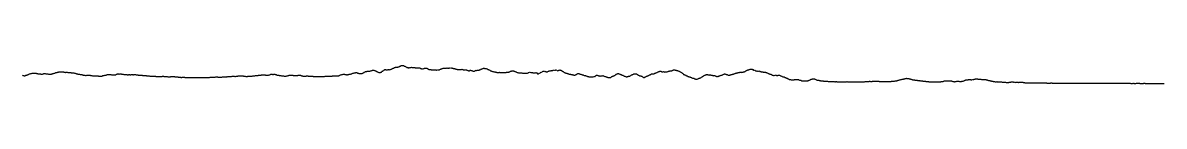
# Model space of a CAD drawing. Header units: metres. Extents: x 0 to 103640, y 189 to 1010.
# Drawn here: x 51820 to 103640, y 189 to 1010 of the extents above; entities that cross this region are included whole.
import ezdxf

# ---------------------------------------------------------------- set-up
doc = ezdxf.new("R2010")
doc.units = ezdxf.units.M
doc.layers.add('GROUND_PROFILE', color=8, linetype='Continuous')

msp = doc.modelspace()

# ---------------------------------------------------------------- linework, layer by layer
at = {"layer": 'GROUND_PROFILE'}
msp.add_lwpolyline([(51800, 567), (51820, 557), (51840, 549), (51860, 549), (51880, 544), (51900, 545), (51920, 545), (51940, 553), (51960, 565), (51980, 565), (52000, 572), (52020, 586), (52040, 586), (52060, 605), (52080, 605), (52100, 616), (52120, 624), (52140, 624), (52160, 634), (52180, 642), (52200, 642), (52220, 649), (52240, 657), (52260, 657), (52280, 662), (52300, 666), (52320, 666), (52340, 667), (52360, 664), (52380, 664), (52400, 656), (52420, 656), (52440, 647), (52460, 641), (52480, 641), (52500, 634), (52520, 631), (52540, 631), (52560, 629), (52580, 631), (52600, 631), (52620, 626), (52640, 622), (52660, 622), (52680, 620), (52700, 620), (52720, 622), (52740, 633), (52760, 634), (52780, 643), (52800, 644), (52820, 644), (52840, 640), (52860, 637), (52880, 637), (52900, 634), (52920, 628), (52940, 628), (52960, 625), (52980, 617), (53000, 612), (53020, 608), (53040, 608), (53060, 609), (53080, 612), (53100, 612), (53120, 619), (53140, 628), (53160, 628), (53180, 638), (53200, 646), (53220, 646), (53240, 655), (53260, 667), (53280, 667), (53300, 682), (53320, 692), (53340, 692), (53360, 697), (53380, 697), (53400, 700), (53420, 706), (53440, 706), (53460, 713), (53480, 721), (53500, 721), (53520, 717), (53540, 723), (53560, 723), (53580, 726), (53600, 724), (53620, 724), (53640, 718), (53660, 718), (53680, 710), (53700, 704), (53720, 704), (53740, 701), (53760, 696), (53780, 696), (53800, 699), (53820, 698), (53840, 698), (53860, 694), (53880, 689), (53900, 689), (53920, 685), (53940, 687), (53960, 687), (53980, 685), (54000, 685), (54020, 681), (54040, 681), (54060, 681), (54080, 682), (54100, 681), (54120, 681), (54140, 673), (54160, 667), (54180, 667), (54200, 659), (54220, 650), (54240, 650), (54260, 637), (54280, 629), (54300, 629), (54320, 621), (54340, 621), (54360, 614), (54380, 611), (54400, 611), (54420, 605), (54440, 600), (54460, 600), (54480, 597), (54500, 593), (54520, 588), (54540, 582), (54560, 576), (54580, 576), (54600, 569), (54620, 569), (54640, 565), (54660, 561), (54680, 561), (54700, 561), (54720, 563), (54740, 563), (54760, 567), (54780, 565), (54800, 565), (54820, 563), (54840, 565), (54860, 565), (54880, 566), (54900, 561), (54920, 561), (54940, 550), (54960, 550), (54980, 542), (55000, 537), (55020, 537), (55040, 541), (55060, 538), (55080, 538), (55100, 534), (55120, 533), (55140, 533), (55160, 534), (55180, 533), (55200, 533), (55220, 532), (55240, 532), (55260, 530), (55280, 528), (55300, 528), (55320, 528), (55340, 528), (55360, 528), (55380, 527), (55400, 530), (55420, 530), (55440, 538), (55460, 547), (55480, 547), (55500, 552), (55520, 558), (55540, 562), (55560, 568), (55580, 568), (55600, 576), (55620, 583), (55640, 583), (55660, 594), (55680, 604), (55700, 604), (55720, 606), (55740, 603), (55760, 603), (55780, 592), (55800, 599), (55820, 599), (55840, 591), (55860, 585), (55880, 585), (55900, 584), (55920, 584), (55940, 583), (55960, 584), (55980, 584), (56000, 584), (56020, 587), (56040, 587), (56060, 595), (56080, 611), (56100, 611), (56120, 623), (56140, 623), (56160, 623), (56180, 621), (56200, 621), (56220, 623), (56240, 625), (56260, 625), (56280, 627), (56300, 619), (56320, 619), (56340, 613), (56360, 610), (56380, 610), (56400, 606), (56420, 601), (56440, 601), (56460, 600), (56480, 598), (56500, 598), (56520, 595), (56540, 595), (56560, 586), (56580, 586), (56600, 586), (56620, 590), (56640, 594), (56660, 594), (56680, 591), (56700, 590), (56720, 590), (56740, 593), (56760, 598), (56780, 598), (56800, 602), (56820, 588), (56840, 588), (56860, 593), (56880, 593), (56900, 599), (56920, 597), (56940, 597), (56960, 588), (56980, 582), (57000, 582), (57020, 580), (57040, 578), (57060, 573), (57080, 570), (57100, 567), (57120, 567), (57140, 565), (57160, 565), (57180, 564), (57200, 565), (57220, 565), (57240, 562), (57260, 561), (57280, 561), (57300, 560), (57320, 550), (57340, 550), (57360, 551), (57380, 552), (57400, 552), (57420, 548), (57440, 541), (57460, 541), (57480, 538), (57500, 538), (57520, 539), (57540, 537), (57560, 537), (57580, 529), (57600, 527), (57620, 527), (57640, 527), (57660, 528), (57680, 528), (57700, 526), (57720, 526), (57740, 526), (57760, 524), (57780, 522), (57800, 522), (57820, 517), (57840, 517), (57860, 515), (57880, 516), (57900, 516), (57920, 515), (57940, 516), (57960, 516), (57980, 514), (58000, 513), (58020, 513), (58040, 510), (58060, 508), (58080, 506), (58100, 506), (58120, 506), (58140, 513), (58160, 519), (58180, 519), (58200, 517), (58220, 509), (58240, 509), (58260, 504), (58280, 508), (58300, 508), (58320, 513), (58340, 511), (58360, 511), (58380, 504), (58400, 501), (58420, 501), (58440, 500), (58460, 500), (58480, 498), (58500, 498), (58520, 498), (58540, 502), (58560, 506), (58580, 507), (58600, 506), (58620, 506), (58640, 506), (58660, 503), (58680, 502), (58700, 502), (58720, 501), (58740, 501), (58760, 500), (58780, 498), (58800, 498), (58820, 491), (58840, 488), (58860, 488), (58880, 485), (58900, 479), (58920, 479), (58940, 476), (58960, 473), (58980, 473), (59000, 471), (59020, 469), (59040, 469), (59060, 472), (59080, 472), (59100, 472), (59120, 472), (59140, 472), (59160, 475), (59180, 471), (59200, 471), (59220, 468), (59240, 468), (59260, 468), (59280, 465), (59300, 464), (59320, 464), (59340, 464), (59360, 463), (59380, 463), (59400, 464), (59420, 464), (59440, 464), (59460, 464), (59480, 464), (59500, 464), (59520, 465), (59540, 465), (59560, 466), (59580, 465), (59600, 466), (59620, 465), (59640, 464), (59660, 464), (59680, 465), (59700, 465), (59720, 464), (59740, 463), (59760, 463), (59780, 461), (59800, 462), (59820, 462), (59840, 463), (59860, 464), (59880, 464), (59900, 464), (59920, 463), (59940, 463), (59960, 462), (59980, 460), (60000, 460), (60020, 460), (60040, 460), (60060, 462), (60080, 465), (60100, 465), (60120, 466), (60140, 465), (60160, 465), (60180, 465), (60200, 467), (60220, 467), (60240, 468), (60260, 469), (60280, 469), (60300, 470), (60320, 472), (60340, 472), (60360, 479), (60380, 479), (60400, 483), (60420, 485), (60440, 485), (60460, 485), (60480, 484), (60500, 484), (60520, 484), (60540, 486), (60560, 486), (60580, 488), (60600, 489), (60620, 493), (60640, 491), (60660, 491), (60680, 486), (60700, 484), (60720, 484), (60740, 485), (60760, 486), (60780, 486), (60800, 485), (60820, 484), (60840, 484), (60860, 486), (60880, 488), (60900, 488), (60920, 489), (60940, 492), (60960, 492), (60980, 496), (61000, 496), (61020, 498), (61040, 499), (61060, 499), (61080, 499), (61100, 503), (61120, 500), (61140, 505), (61160, 508), (61180, 508), (61200, 508), (61220, 508), (61240, 508), (61260, 511), (61280, 513), (61300, 513), (61320, 520), (61340, 520), (61360, 527), (61380, 524), (61400, 524), (61420, 522), (61440, 516), (61460, 516), (61480, 516), (61500, 518), (61520, 518), (61540, 524), (61560, 527), (61580, 527), (61600, 536), (61620, 536), (61640, 542), (61660, 546), (61680, 546), (61700, 546), (61720, 543), (61740, 543), (61760, 542), (61780, 541), (61800, 541), (61820, 538), (61840, 531), (61860, 531), (61880, 525), (61900, 520), (61920, 520), (61940, 515), (61960, 515), (61980, 514), (62000, 515), (62020, 515), (62040, 519), (62060, 524), (62080, 524), (62100, 524), (62120, 525), (62140, 519), (62160, 525), (62180, 526), (62200, 526), (62220, 529), (62240, 529), (62260, 532), (62280, 532), (62300, 532), (62320, 535), (62340, 543), (62360, 543), (62380, 547), (62400, 548), (62420, 548), (62440, 550), (62460, 554), (62480, 554), (62500, 558), (62520, 564), (62540, 564), (62560, 569), (62580, 569), (62600, 573), (62620, 576), (62640, 576), (62660, 579), (62680, 581), (62700, 581), (62720, 586), (62740, 590), (62760, 590), (62780, 589), (62800, 582), (62820, 582), (62840, 576), (62860, 575), (62880, 575), (62900, 569), (62920, 569), (62940, 568), (62960, 571), (62980, 571), (63000, 580), (63020, 590), (63040, 590), (63060, 600), (63080, 610), (63100, 610), (63120, 613), (63140, 610), (63160, 601), (63180, 603), (63200, 603), (63220, 613), (63240, 611), (63260, 611), (63280, 604), (63300, 592), (63320, 592), (63340, 581), (63360, 573), (63380, 573), (63400, 566), (63420, 563), (63440, 563), (63460, 554), (63480, 550), (63500, 550), (63520, 547), (63540, 547), (63560, 546), (63580, 543), (63600, 543), (63620, 539), (63640, 536), (63660, 536), (63680, 531), (63700, 527), (63720, 527), (63740, 527), (63760, 531), (63780, 531), (63800, 537), (63820, 545), (63840, 545), (63860, 553), (63880, 553), (63900, 558), (63920, 563), (63940, 563), (63960, 572), (63980, 576), (64000, 576), (64020, 574), (64040, 570), (64060, 570), (64080, 562), (64100, 556), (64120, 556), (64140, 558), (64160, 558), (64180, 556), (64200, 557), (64220, 557), (64240, 555), (64260, 557), (64280, 557), (64300, 560), (64320, 564), (64340, 564), (64360, 574), (64380, 571), (64400, 571), (64420, 563), (64440, 553), (64460, 553), (64480, 545), (64500, 545), (64520, 538), (64540, 531), (64560, 531), (64580, 529), (64600, 526), (64620, 526), (64640, 525), (64660, 528), (64680, 528), (64700, 536), (64720, 538), (64740, 538), (64760, 532), (64780, 527), (64800, 527), (64820, 525), (64840, 525), (64860, 525), (64880, 524), (64900, 524), (64920, 521), (64940, 518), (64960, 518), (64980, 517), (65000, 516), (65020, 516), (65040, 516), (65060, 515), (65080, 515), (65100, 514), (65120, 514), (65140, 512), (65160, 510), (65180, 510), (65200, 508), (65220, 507), (65240, 507), (65260, 508), (65280, 508), (65300, 508), (65320, 510), (65340, 510), (65360, 510), (65380, 511), (65400, 513), (65420, 513), (65440, 514), (65460, 514), (65480, 515), (65500, 516), (65520, 516), (65540, 518), (65560, 521), (65580, 521), (65600, 522), (65620, 522), (65640, 522), (65660, 521), (65680, 524), (65700, 526), (65720, 528), (65740, 528), (65760, 529), (65780, 530), (65800, 530), (65820, 530), (65840, 531), (65860, 531), (65880, 533), (65900, 534), (65920, 534), (65940, 535), (65960, 536), (65980, 536), (66000, 539), (66020, 540), (66040, 540), (66060, 540), (66080, 540), (66100, 540), (66120, 539), (66140, 539), (66160, 546), (66180, 558), (66200, 558), (66220, 569), (66240, 580), (66260, 580), (66280, 589), (66300, 598), (66320, 598), (66340, 605), (66360, 610), (66380, 610), (66400, 611), (66420, 611), (66440, 606), (66460, 600), (66480, 600), (66500, 594), (66520, 585), (66540, 585), (66560, 587), (66580, 596), (66600, 596), (66620, 600), (66640, 608), (66660, 608), (66680, 617), (66700, 617), (66720, 627), (66740, 637), (66760, 637), (66780, 643), (66800, 653), (66820, 653), (66840, 665), (66860, 672), (66880, 672), (66900, 675), (66920, 675), (66940, 685), (66960, 684), (66980, 684), (67000, 674), (67020, 658), (67040, 658), (67060, 656), (67080, 647), (67100, 647), (67120, 639), (67140, 639), (67160, 640), (67180, 647), (67200, 647), (67220, 651), (67240, 659), (67260, 659), (67280, 679), (67300, 695), (67320, 695), (67340, 715), (67360, 715), (67380, 728), (67400, 733), (67420, 733), (67440, 739), (67460, 746), (67480, 746), (67500, 754), (67520, 754), (67540, 755), (67560, 752), (67580, 752), (67600, 761), (67620, 765), (67640, 765), (67660, 773), (67680, 773), (67700, 795), (67720, 799), (67740, 799), (67760, 792), (67780, 783), (67800, 783), (67820, 763), (67840, 763), (67860, 744), (67880, 732), (67900, 732), (67920, 717), (67940, 701), (67960, 706), (67980, 692), (68000, 692), (68020, 688), (68040, 697), (68060, 697), (68080, 711), (68100, 711), (68120, 739), (68140, 756), (68160, 756), (68180, 772), (68200, 794), (68220, 794), (68240, 811), (68260, 819), (68280, 823), (68300, 816), (68320, 816), (68340, 815), (68360, 815), (68380, 808), (68400, 823), (68420, 823), (68440, 814), (68460, 814), (68480, 827), (68500, 819), (68520, 819), (68540, 846), (68560, 846), (68580, 859), (68600, 869), (68620, 869), (68640, 883), (68660, 883), (68680, 901), (68700, 916), (68720, 916), (68740, 926), (68760, 926), (68780, 924), (68800, 935), (68820, 935), (68840, 928), (68860, 950), (68880, 946), (68900, 947), (68920, 965), (68940, 971), (68960, 971), (68980, 1000), (69000, 1000), (69020, 1002), (69040, 1010), (69060, 1010), (69080, 1002), (69100, 999), (69120, 988), (69140, 975), (69160, 972), (69180, 961), (69200, 961), (69220, 939), (69240, 939), (69260, 919), (69280, 911), (69300, 911), (69320, 906), (69340, 906), (69360, 916), (69380, 907), (69400, 921), (69420, 920), (69440, 920), (69460, 926), (69480, 918), (69500, 919), (69520, 919), (69540, 911), (69560, 913), (69580, 909), (69600, 909), (69620, 909), (69640, 899), (69660, 899), (69680, 895), (69700, 902), (69720, 902), (69740, 908), (69760, 908), (69780, 906), (69800, 906), (69820, 901), (69840, 900), (69860, 891), (69880, 873), (69900, 873), (69920, 850), (69940, 850), (69960, 850), (69980, 848), (70000, 855), (70020, 864), (70040, 874), (70060, 887), (70080, 889), (70100, 892), (70120, 887), (70140, 882), (70160, 882), (70180, 865), (70200, 865), (70220, 845), (70240, 846), (70260, 827), (70280, 831), (70300, 831), (70320, 821), (70340, 821), (70360, 816), (70380, 816), (70400, 814), (70420, 810), (70440, 810), (70460, 808), (70480, 808), (70500, 813), (70520, 809), (70540, 809), (70560, 808), (70580, 805), (70600, 801), (70620, 801), (70640, 807), (70660, 799), (70680, 803), (70700, 803), (70720, 811), (70740, 811), (70760, 831), (70780, 837), (70800, 848), (70820, 859), (70840, 859), (70860, 877), (70880, 877), (70900, 881), (70920, 881), (70940, 879), (70960, 889), (70980, 889), (71000, 889), (71020, 889), (71040, 890), (71060, 890), (71080, 899), (71100, 888), (71120, 893), (71140, 887), (71160, 887), (71180, 896), (71200, 884), (71220, 896), (71240, 883), (71260, 901), (71280, 890), (71300, 895), (71320, 892), (71340, 882), (71360, 878), (71380, 870), (71400, 866), (71420, 866), (71440, 853), (71460, 853), (71480, 838), (71500, 839), (71520, 839), (71540, 830), (71560, 830), (71580, 830), (71600, 830), (71620, 825), (71640, 825), (71660, 831), (71680, 831), (71700, 831), (71720, 832), (71740, 832), (71760, 845), (71780, 830), (71800, 829), (71820, 808), (71840, 815), (71860, 815), (71880, 807), (71900, 809), (71920, 800), (71940, 804), (71960, 804), (71980, 795), (72000, 795), (72020, 786), (72040, 786), (72060, 764), (72080, 762), (72100, 762), (72120, 790), (72140, 790), (72160, 780), (72180, 780), (72200, 781), (72220, 761), (72240, 761), (72260, 746), (72280, 746), (72300, 745), (72320, 754), (72340, 764), (72360, 772), (72380, 773), (72400, 788), (72420, 784), (72440, 781), (72460, 795), (72480, 791), (72500, 800), (72520, 798), (72540, 798), (72560, 817), (72580, 817), (72600, 839), (72620, 840), (72640, 840), (72660, 854), (72680, 854), (72700, 871), (72720, 871), (72740, 884), (72760, 884), (72780, 875), (72800, 872), (72820, 872), (72840, 866), (72860, 866), (72880, 854), (72900, 854), (72920, 840), (72940, 833), (72960, 823), (72980, 813), (73000, 803), (73020, 794), (73040, 782), (73060, 771), (73080, 760), (73100, 751), (73120, 751), (73140, 740), (73160, 735), (73180, 736), (73200, 725), (73220, 725), (73240, 720), (73260, 720), (73280, 712), (73300, 712), (73320, 701), (73340, 693), (73360, 693), (73380, 695), (73400, 695), (73420, 695), (73440, 695), (73460, 700), (73480, 695), (73500, 695), (73520, 688), (73540, 688), (73560, 696), (73580, 684), (73600, 687), (73620, 686), (73640, 686), (73660, 686), (73680, 683), (73700, 683), (73720, 686), (73740, 689), (73760, 689), (73780, 701), (73800, 701), (73820, 699), (73840, 699), (73860, 702), (73880, 710), (73900, 710), (73920, 729), (73940, 729), (73960, 754), (73980, 754), (74000, 749), (74020, 765), (74040, 762), (74060, 767), (74080, 767), (74100, 762), (74120, 756), (74140, 750), (74160, 736), (74180, 729), (74200, 717), (74220, 713), (74240, 707), (74260, 691), (74280, 685), (74300, 686), (74320, 681), (74340, 681), (74360, 678), (74380, 678), (74400, 677), (74420, 672), (74440, 672), (74460, 672), (74480, 672), (74500, 665), (74520, 665), (74540, 661), (74560, 661), (74580, 658), (74600, 656), (74620, 656), (74640, 658), (74660, 658), (74680, 666), (74700, 663), (74720, 667), (74740, 663), (74760, 673), (74780, 695), (74800, 692), (74820, 705), (74840, 696), (74860, 703), (74880, 692), (74900, 695), (74920, 695), (74940, 685), (74960, 687), (74980, 673), (75000, 680), (75020, 680), (75040, 678), (75060, 678), (75080, 679), (75100, 679), (75120, 687), (75140, 673), (75160, 673), (75180, 637), (75200, 637), (75220, 637), (75240, 637), (75260, 658), (75280, 642), (75300, 666), (75320, 691), (75340, 691), (75360, 715), (75380, 709), (75400, 736), (75420, 732), (75440, 753), (75460, 753), (75480, 757), (75500, 759), (75520, 740), (75540, 737), (75560, 737), (75580, 719), (75600, 719), (75620, 718), (75640, 718), (75660, 734), (75680, 749), (75700, 749), (75720, 767), (75740, 767), (75760, 772), (75780, 772), (75800, 776), (75820, 766), (75840, 779), (75860, 783), (75880, 783), (75900, 797), (75920, 779), (75940, 804), (75960, 787), (75980, 809), (76000, 793), (76020, 799), (76040, 804), (76060, 781), (76080, 791), (76100, 768), (76120, 787), (76140, 787), (76160, 797), (76180, 797), (76200, 808), (76220, 800), (76240, 800), (76260, 776), (76280, 776), (76300, 751), (76320, 751), (76340, 728), (76360, 728), (76380, 708), (76400, 691), (76420, 691), (76440, 674), (76460, 674), (76480, 661), (76500, 662), (76520, 653), (76540, 651), (76560, 641), (76580, 628), (76600, 626), (76620, 616), (76640, 616), (76660, 612), (76680, 614), (76700, 604), (76720, 604), (76740, 598), (76760, 595), (76780, 584), (76800, 582), (76820, 582), (76840, 569), (76860, 569), (76880, 576), (76900, 576), (76920, 591), (76940, 607), (76960, 607), (76980, 624), (77000, 624), (77020, 645), (77040, 638), (77060, 649), (77080, 630), (77100, 630), (77120, 611), (77140, 611), (77160, 608), (77180, 603), (77200, 596), (77220, 589), (77240, 581), (77260, 581), (77280, 564), (77300, 559), (77320, 550), (77340, 547), (77360, 547), (77380, 535), (77400, 535), (77420, 524), (77440, 524), (77460, 511), (77480, 506), (77500, 506), (77520, 495), (77540, 495), (77560, 492), (77580, 492), (77600, 491), (77620, 492), (77640, 493), (77660, 491), (77680, 491), (77700, 493), (77720, 492), (77740, 503), (77760, 498), (77780, 516), (77800, 512), (77820, 536), (77840, 566), (77860, 561), (77880, 569), (77900, 565), (77920, 558), (77940, 558), (77960, 542), (77980, 542), (78000, 534), (78020, 528), (78040, 528), (78060, 532), (78080, 532), (78100, 540), (78120, 540), (78140, 535), (78160, 549), (78180, 542), (78200, 529), (78220, 529), (78240, 515), (78260, 515), (78280, 503), (78300, 498), (78320, 489), (78340, 484), (78360, 477), (78380, 469), (78400, 467), (78420, 464), (78440, 461), (78460, 459), (78480, 459), (78500, 468), (78520, 468), (78540, 492), (78560, 505), (78580, 512), (78600, 517), (78620, 517), (78640, 538), (78660, 538), (78680, 558), (78700, 558), (78720, 570), (78740, 605), (78760, 605), (78780, 627), (78800, 627), (78820, 636), (78840, 640), (78860, 639), (78880, 628), (78900, 625), (78920, 608), (78940, 608), (78960, 603), (78980, 592), (79000, 586), (79020, 574), (79040, 566), (79060, 566), (79080, 550), (79100, 542), (79120, 530), (79140, 521), (79160, 521), (79180, 502), (79200, 502), (79220, 497), (79240, 497), (79260, 499), (79280, 516), (79300, 516), (79320, 520), (79340, 520), (79360, 526), (79380, 526), (79400, 542), (79420, 547), (79440, 568), (79460, 588), (79480, 588), (79500, 600), (79520, 607), (79540, 614), (79560, 628), (79580, 628), (79600, 628), (79620, 635), (79640, 635), (79660, 637), (79680, 626), (79700, 614), (79720, 596), (79740, 596), (79760, 571), (79780, 571), (79800, 548), (79820, 538), (79840, 538), (79860, 533), (79880, 533), (79900, 521), (79920, 521), (79940, 504), (79960, 494), (79980, 473), (80000, 461), (80020, 461), (80040, 466), (80060, 475), (80080, 487), (80100, 495), (80120, 508), (80140, 521), (80160, 527), (80180, 534), (80200, 534), (80220, 554), (80240, 554), (80260, 572), (80280, 582), (80300, 582), (80320, 607), (80340, 607), (80360, 623), (80380, 623), (80400, 632), (80420, 635), (80440, 629), (80460, 636), (80480, 636), (80500, 651), (80520, 667), (80540, 667), (80560, 678), (80580, 678), (80600, 689), (80620, 689), (80640, 709), (80660, 720), (80680, 720), (80700, 739), (80720, 739), (80740, 746), (80760, 745), (80780, 745), (80800, 740), (80820, 740), (80840, 726), (80860, 719), (80880, 719), (80900, 714), (80920, 730), (80940, 728), (80960, 709), (80980, 726), (81000, 713), (81020, 713), (81040, 718), (81060, 722), (81080, 722), (81100, 731), (81120, 730), (81140, 743), (81160, 752), (81180, 753), (81200, 758), (81220, 758), (81240, 764), (81260, 769), (81280, 769), (81300, 789), (81320, 779), (81340, 802), (81360, 815), (81380, 815), (81400, 808), (81420, 808), (81440, 802), (81460, 790), (81480, 790), (81500, 784), (81520, 784), (81540, 773), (81560, 762), (81580, 762), (81600, 746), (81620, 746), (81640, 732), (81660, 718), (81680, 720), (81700, 702), (81720, 685), (81740, 684), (81760, 662), (81780, 662), (81800, 634), (81820, 607), (81840, 607), (81860, 589), (81880, 590), (81900, 579), (81920, 556), (81940, 556), (81960, 538), (81980, 538), (82000, 522), (82020, 510), (82040, 510), (82060, 499), (82080, 498), (82100, 488), (82120, 481), (82140, 481), (82160, 460), (82180, 460), (82200, 450), (82220, 438), (82240, 438), (82260, 429), (82280, 429), (82300, 413), (82320, 402), (82340, 402), (82360, 395), (82380, 395), (82400, 395), (82420, 396), (82440, 396), (82460, 400), (82480, 400), (82500, 417), (82520, 428), (82540, 428), (82560, 438), (82580, 453), (82600, 453), (82620, 466), (82640, 473), (82660, 494), (82680, 514), (82700, 514), (82720, 533), (82740, 533), (82760, 550), (82780, 571), (82800, 571), (82820, 591), (82840, 591), (82860, 603), (82880, 603), (82900, 603), (82920, 589), (82940, 589), (82960, 590), (82980, 585), (83000, 570), (83020, 588), (83040, 588), (83060, 568), (83080, 571), (83100, 571), (83120, 566), (83140, 555), (83160, 547), (83180, 553), (83200, 540), (83220, 555), (83240, 555), (83260, 538), (83280, 522), (83300, 522), (83320, 516), (83340, 507), (83360, 509), (83380, 517), (83400, 516), (83420, 527), (83440, 543), (83460, 543), (83480, 556), (83500, 556), (83520, 568), (83540, 576), (83560, 576), (83580, 589), (83600, 589), (83620, 604), (83640, 622), (83660, 622), (83680, 625), (83700, 625), (83720, 617), (83740, 608), (83760, 604), (83780, 596), (83800, 596), (83820, 578), (83840, 576), (83860, 576), (83880, 576), (83900, 566), (83920, 573), (83940, 582), (83960, 591), (83980, 596), (84000, 596), (84020, 603), (84040, 614), (84060, 614), (84080, 620), (84100, 629), (84120, 633), (84140, 641), (84160, 641), (84180, 656), (84200, 656), (84220, 662), (84240, 672), (84260, 672), (84280, 678), (84300, 686), (84320, 687), (84340, 697), (84360, 697), (84380, 698), (84400, 701), (84420, 701), (84440, 704), (84460, 697), (84480, 703), (84500, 709), (84520, 707), (84540, 714), (84560, 714), (84580, 725), (84600, 741), (84620, 741), (84640, 759), (84660, 759), (84680, 775), (84700, 790), (84720, 789), (84740, 803), (84760, 803), (84780, 817), (84800, 830), (84820, 830), (84840, 839), (84860, 840), (84880, 846), (84900, 848), (84920, 848), (84940, 829), (84960, 829), (84980, 836), (85000, 802), (85020, 802), (85040, 787), (85060, 790), (85080, 763), (85100, 763), (85120, 763), (85140, 747), (85160, 749), (85180, 749), (85200, 759), (85220, 737), (85240, 771), (85260, 762), (85280, 741), (85300, 733), (85320, 733), (85340, 722), (85360, 723), (85380, 723), (85400, 724), (85420, 720), (85440, 706), (85460, 705), (85480, 705), (85500, 712), (85520, 712), (85540, 711), (85560, 684), (85580, 684), (85600, 671), (85620, 671), (85640, 654), (85660, 652), (85680, 652), (85700, 634), (85720, 634), (85740, 620), (85760, 617), (85780, 608), (85800, 599), (85820, 599), (85840, 574), (85860, 562), (85880, 562), (85900, 543), (85920, 554), (85940, 554), (85960, 564), (85980, 558), (86000, 565), (86020, 567), (86040, 554), (86060, 556), (86080, 556), (86100, 557), (86120, 575), (86140, 575), (86160, 575), (86180, 563), (86200, 556), (86220, 545), (86240, 545), (86260, 526), (86280, 526), (86300, 504), (86320, 499), (86340, 499), (86360, 489), (86380, 489), (86400, 480), (86420, 467), (86440, 467), (86460, 449), (86480, 449), (86500, 437), (86520, 427), (86540, 425), (86560, 410), (86580, 410), (86600, 397), (86620, 377), (86640, 377), (86660, 367), (86680, 368), (86700, 362), (86720, 364), (86740, 362), (86760, 362), (86780, 360), (86800, 360), (86820, 358), (86840, 358), (86860, 366), (86880, 369), (86900, 369), (86920, 375), (86940, 375), (86960, 376), (86980, 375), (87000, 375), (87020, 367), (87040, 367), (87060, 360), (87080, 350), (87100, 345), (87120, 336), (87140, 336), (87160, 324), (87180, 315), (87200, 315), (87220, 312), (87240, 311), (87260, 310), (87280, 309), (87300, 309), (87320, 309), (87340, 309), (87360, 308), (87380, 308), (87400, 308), (87420, 308), (87440, 312), (87460, 318), (87480, 329), (87500, 332), (87520, 341), (87540, 341), (87560, 358), (87580, 373), (87600, 373), (87620, 386), (87640, 387), (87660, 387), (87680, 398), (87700, 398), (87720, 403), (87740, 403), (87760, 403), (87780, 385), (87800, 385), (87820, 375), (87840, 364), (87860, 357), (87880, 350), (87900, 350), (87920, 343), (87940, 340), (87960, 340), (87980, 334), (88000, 332), (88020, 325), (88040, 318), (88060, 319), (88080, 317), (88100, 317), (88120, 313), (88140, 308), (88160, 308), (88180, 304), (88200, 301), (88220, 300), (88240, 300), (88260, 300), (88280, 297), (88300, 297), (88320, 301), (88340, 295), (88360, 295), (88380, 290), (88400, 290), (88420, 284), (88440, 283), (88460, 283), (88480, 281), (88500, 281), (88520, 281), (88540, 281), (88560, 281), (88580, 279), (88600, 277), (88620, 278), (88640, 276), (88660, 276), (88680, 275), (88700, 275), (88720, 275), (88740, 276), (88760, 276), (88780, 275), (88800, 273), (88820, 273), (88840, 272), (88860, 272), (88880, 273), (88900, 273), (88920, 273), (88940, 273), (88960, 273), (88980, 273), (89000, 273), (89020, 273), (89040, 273), (89060, 273), (89080, 273), (89100, 272), (89120, 272), (89140, 273), (89160, 273), (89180, 273), (89200, 274), (89220, 274), (89240, 276), (89260, 275), (89280, 275), (89300, 273), (89320, 273), (89340, 271), (89360, 270), (89380, 270), (89400, 271), (89420, 271), (89440, 272), (89460, 272), (89480, 272), (89500, 273), (89520, 273), (89540, 273), (89560, 272), (89580, 272), (89600, 271), (89620, 271), (89640, 271), (89660, 270), (89680, 270), (89700, 271), (89720, 271), (89740, 270), (89760, 269), (89780, 269), (89800, 268), (89820, 268), (89840, 268), (89860, 268), (89880, 269), (89900, 268), (89920, 268), (89940, 268), (89960, 268), (89980, 268), (90000, 271), (90020, 269), (90040, 274), (90060, 280), (90080, 279), (90100, 285), (90120, 283), (90140, 283), (90160, 279), (90180, 279), (90200, 280), (90220, 286), (90240, 286), (90260, 291), (90280, 291), (90300, 287), (90320, 288), (90340, 288), (90360, 289), (90380, 289), (90400, 295), (90420, 297), (90440, 297), (90460, 297), (90480, 297), (90500, 291), (90520, 291), (90540, 291), (90560, 293), (90580, 293), (90600, 300), (90620, 301), (90640, 298), (90660, 295), (90680, 295), (90700, 288), (90720, 288), (90740, 288), (90760, 288), (90780, 285), (90800, 285), (90820, 283), (90840, 282), (90860, 282), (90880, 282), (90900, 283), (90920, 287), (90940, 287), (90960, 290), (90980, 290), (91000, 290), (91020, 289), (91040, 289), (91060, 288), (91080, 290), (91100, 290), (91120, 289), (91140, 289), (91160, 288), (91180, 286), (91200, 285), (91220, 287), (91240, 287), (91260, 295), (91280, 299), (91300, 299), (91320, 300), (91340, 303), (91360, 300), (91380, 301), (91400, 305), (91420, 308), (91440, 308), (91460, 312), (91480, 319), (91500, 319), (91520, 325), (91540, 332), (91560, 339), (91580, 346), (91600, 346), (91620, 357), (91640, 357), (91660, 358), (91680, 370), (91700, 370), (91720, 373), (91740, 384), (91760, 388), (91780, 390), (91800, 390), (91820, 400), (91840, 400), (91860, 405), (91880, 415), (91900, 415), (91920, 420), (91940, 427), (91960, 425), (91980, 418), (92000, 422), (92020, 414), (92040, 414), (92060, 410), (92080, 404), (92100, 404), (92120, 394), (92140, 394), (92160, 385), (92180, 371), (92200, 371), (92220, 362), (92240, 365), (92260, 360), (92280, 360), (92300, 358), (92320, 350), (92340, 350), (92360, 349), (92380, 349), (92400, 343), (92420, 343), (92440, 335), (92460, 330), (92480, 330), (92500, 322), (92520, 323), (92540, 319), (92560, 321), (92580, 320), (92600, 317), (92620, 318), (92640, 311), (92660, 311), (92680, 302), (92700, 302), (92720, 302), (92740, 300), (92760, 300), (92780, 292), (92800, 292), (92820, 287), (92840, 287), (92860, 282), (92880, 279), (92900, 279), (92920, 277), (92940, 277), (92960, 274), (92980, 273), (93000, 270), (93020, 269), (93040, 267), (93060, 267), (93080, 267), (93100, 265), (93120, 265), (93140, 264), (93160, 264), (93180, 264), (93200, 264), (93220, 263), (93240, 263), (93260, 264), (93280, 264), (93300, 264), (93320, 264), (93340, 264), (93360, 263), (93380, 263), (93400, 262), (93420, 262), (93440, 263), (93460, 263), (93480, 268), (93500, 268), (93520, 278), (93540, 278), (93560, 278), (93580, 285), (93600, 285), (93620, 294), (93640, 294), (93660, 306), (93680, 306), (93700, 316), (93720, 316), (93740, 316), (93760, 316), (93780, 312), (93800, 312), (93820, 314), (93840, 314), (93860, 315), (93880, 315), (93900, 318), (93920, 318), (93940, 314), (93960, 314), (93980, 307), (94000, 301), (94020, 292), (94040, 289), (94060, 285), (94080, 280), (94100, 278), (94120, 274), (94140, 275), (94160, 276), (94180, 287), (94200, 287), (94220, 299), (94240, 299), (94260, 301), (94280, 301), (94300, 293), (94320, 293), (94340, 287), (94360, 287), (94380, 284), (94400, 284), (94420, 288), (94440, 288), (94460, 295), (94480, 295), (94500, 305), (94520, 305), (94540, 318), (94560, 318), (94580, 334), (94600, 348), (94620, 344), (94640, 355), (94660, 351), (94680, 361), (94700, 361), (94720, 364), (94740, 364), (94760, 367), (94780, 367), (94800, 371), (94820, 370), (94840, 366), (94860, 362), (94880, 365), (94900, 361), (94920, 370), (94940, 365), (94960, 378), (94980, 373), (95000, 372), (95020, 381), (95040, 386), (95060, 396), (95080, 399), (95100, 411), (95120, 409), (95140, 398), (95160, 398), (95180, 386), (95200, 385), (95220, 382), (95240, 386), (95260, 386), (95280, 384), (95300, 384), (95320, 383), (95340, 375), (95360, 375), (95380, 370), (95400, 370), (95420, 370), (95440, 370), (95460, 369), (95480, 378), (95500, 378), (95520, 377), (95540, 377), (95560, 364), (95580, 359), (95600, 359), (95620, 344), (95640, 343), (95660, 335), (95680, 332), (95700, 325), (95720, 321), (95740, 320), (95760, 312), (95780, 312), (95800, 302), (95820, 304), (95840, 305), (95860, 294), (95880, 290), (95900, 280), (95920, 280), (95940, 279), (95960, 274), (95980, 274), (96000, 274), (96020, 274), (96040, 277), (96060, 274), (96080, 274), (96100, 273), (96120, 270), (96140, 270), (96160, 265), (96180, 265), (96200, 265), (96220, 263), (96240, 263), (96260, 265), (96280, 260), (96300, 260), (96320, 255), (96340, 255), (96360, 255), (96380, 251), (96400, 251), (96420, 251), (96440, 247), (96460, 245), (96480, 242), (96500, 241), (96520, 240), (96540, 241), (96560, 242), (96580, 242), (96600, 246), (96620, 247), (96640, 250), (96660, 256), (96680, 259), (96700, 261), (96720, 266), (96740, 269), (96760, 269), (96780, 264), (96800, 258), (96820, 249), (96840, 246), (96860, 243), (96880, 247), (96900, 243), (96920, 251), (96940, 254), (96960, 251), (96980, 250), (97000, 251), (97020, 244), (97040, 245), (97060, 247), (97080, 248), (97100, 248), (97120, 255), (97140, 251), (97160, 251), (97180, 249), (97200, 246), (97220, 246), (97240, 243), (97260, 239), (97280, 236), (97300, 232), (97320, 229), (97340, 223), (97360, 223), (97380, 222), (97400, 222), (97420, 222), (97440, 223), (97460, 221), (97480, 221), (97500, 222), (97520, 222), (97540, 223), (97560, 223), (97580, 223), (97600, 221), (97620, 221), (97640, 222), (97660, 224), (97680, 224), (97700, 227), (97720, 225), (97740, 225), (97760, 224), (97780, 220), (97800, 221), (97820, 221), (97840, 223), (97860, 220), (97880, 220), (97900, 223), (97920, 222), (97940, 222), (97960, 224), (97980, 220), (98000, 219), (98020, 219), (98040, 218), (98060, 217), (98080, 217), (98100, 217), (98120, 216), (98140, 216), (98160, 216), (98180, 216), (98200, 217), (98220, 217), (98240, 218), (98260, 217), (98280, 217), (98300, 216), (98320, 214), (98340, 214), (98360, 214), (98380, 214), (98400, 214), (98420, 214), (98440, 214), (98460, 215), (98480, 215), (98500, 216), (98520, 216), (98540, 216), (98560, 215), (98580, 215), (98600, 215), (98620, 215), (98640, 215), (98660, 214), (98680, 214), (98700, 214), (98720, 215), (98740, 215), (98760, 214), (98780, 213), (98800, 213), (98820, 212), (98840, 210), (98860, 209), (98880, 209), (98900, 208), (98920, 207), (98940, 208), (98960, 208), (98980, 210), (99000, 210), (99020, 209), (99040, 208), (99060, 208), (99080, 207), (99100, 207), (99120, 207), (99140, 207), (99160, 207), (99180, 208), (99200, 207), (99220, 208), (99240, 208), (99260, 208), (99280, 206), (99300, 207), (99320, 208), (99340, 207), (99360, 208), (99380, 209), (99400, 208), (99420, 208), (99440, 208), (99460, 207), (99480, 208), (99500, 208), (99520, 208), (99540, 207), (99560, 207), (99580, 206), (99600, 205), (99620, 205), (99640, 207), (99660, 205), (99680, 205), (99700, 205), (99720, 205), (99740, 204), (99760, 205), (99780, 205), (99800, 205), (99820, 207), (99840, 208), (99860, 209), (99880, 209), (99900, 209), (99920, 206), (99940, 206), (99960, 207), (99980, 206), (100000, 206), (100020, 205), (100040, 204), (100060, 204), (100080, 205), (100100, 206), (100120, 205), (100140, 206), (100160, 207), (100180, 204), (100200, 206), (100220, 207), (100240, 207), (100260, 207), (100280, 206), (100300, 203), (100320, 203), (100340, 203), (100360, 203), (100380, 203), (100400, 203), (100420, 204), (100440, 207), (100460, 207), (100480, 206), (100500, 206), (100520, 206), (100540, 206), (100560, 206), (100580, 206), (100600, 207), (100620, 208), (100640, 208), (100660, 208), (100680, 208), (100700, 204), (100720, 204), (100740, 203), (100760, 203), (100780, 203), (100800, 204), (100820, 205), (100840, 205), (100860, 204), (100880, 204), (100900, 204), (100920, 204), (100940, 204), (100960, 204), (100980, 204), (101000, 205), (101020, 206), (101040, 206), (101060, 206), (101080, 205), (101100, 205), (101120, 205), (101140, 204), (101160, 203), (101180, 203), (101200, 202), (101220, 202), (101240, 202), (101260, 202), (101280, 203), (101300, 203), (101320, 204), (101340, 205), (101360, 205), (101380, 205), (101400, 203), (101420, 203), (101440, 203), (101460, 202), (101480, 202), (101500, 202), (101520, 203), (101540, 203), (101560, 203), (101580, 203), (101600, 204), (101620, 205), (101640, 205), (101660, 204), (101680, 203), (101700, 203), (101720, 203), (101740, 203), (101760, 203), (101780, 203), (101800, 204), (101820, 204), (101840, 204), (101860, 202), (101880, 202), (101900, 202), (101920, 202), (101940, 202), (101960, 202), (101980, 202), (102000, 202), (102020, 202), (102040, 202), (102060, 202), (102080, 202), (102100, 202), (102120, 200), (102140, 200), (102160, 200), (102180, 199), (102200, 200), (102220, 201), (102240, 200), (102260, 201), (102280, 200), (102300, 199), (102320, 199), (102340, 199), (102360, 200), (102380, 201), (102400, 202), (102420, 202), (102440, 202), (102460, 202), (102480, 202), (102500, 202), (102520, 201), (102540, 200), (102560, 199), (102580, 199), (102600, 198), (102620, 197), (102640, 197), (102660, 198), (102680, 199), (102700, 200), (102720, 201), (102740, 202), (102760, 201), (102780, 199), (102800, 197), (102820, 197), (102840, 197), (102860, 197), (102880, 197), (102900, 197), (102920, 197), (102940, 197), (102960, 197), (102980, 196), (103000, 196), (103020, 196), (103040, 195), (103060, 193), (103080, 193), (103100, 192), (103120, 191), (103140, 190), (103160, 190), (103180, 191), (103200, 189), (103220, 189), (103240, 190), (103260, 192), (103280, 193), (103300, 195), (103320, 195), (103340, 196), (103360, 195), (103380, 195), (103400, 196), (103420, 196), (103440, 196), (103460, 194), (103480, 194), (103500, 194), (103520, 194), (103540, 193), (103560, 192), (103580, 191), (103600, 192), (103620, 192), (103640, 192)], dxfattribs=at)

doc.saveas('drawing.dxf')
